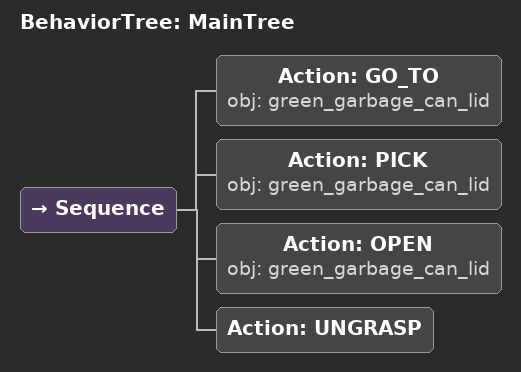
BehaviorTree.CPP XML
<root main_tree_to_execute="MainTree">
  <BehaviorTree ID="MainTree">
    <Sequence>
      <!-- Go to green_garbage_can_lid -->
      <Action ID="GO_TO" obj="green_garbage_can_lid" />
      <!-- Pick green_garbage_can_lid -->
      <Action ID="PICK" obj="green_garbage_can_lid" />
      <!-- Open green_garbage_can_lid -->
      <Action ID="OPEN" obj="green_garbage_can_lid" />
      <!-- Ungrasp -->
      <Action ID="UNGRASP" />
    </Sequence>
  </BehaviorTree>
</root>
